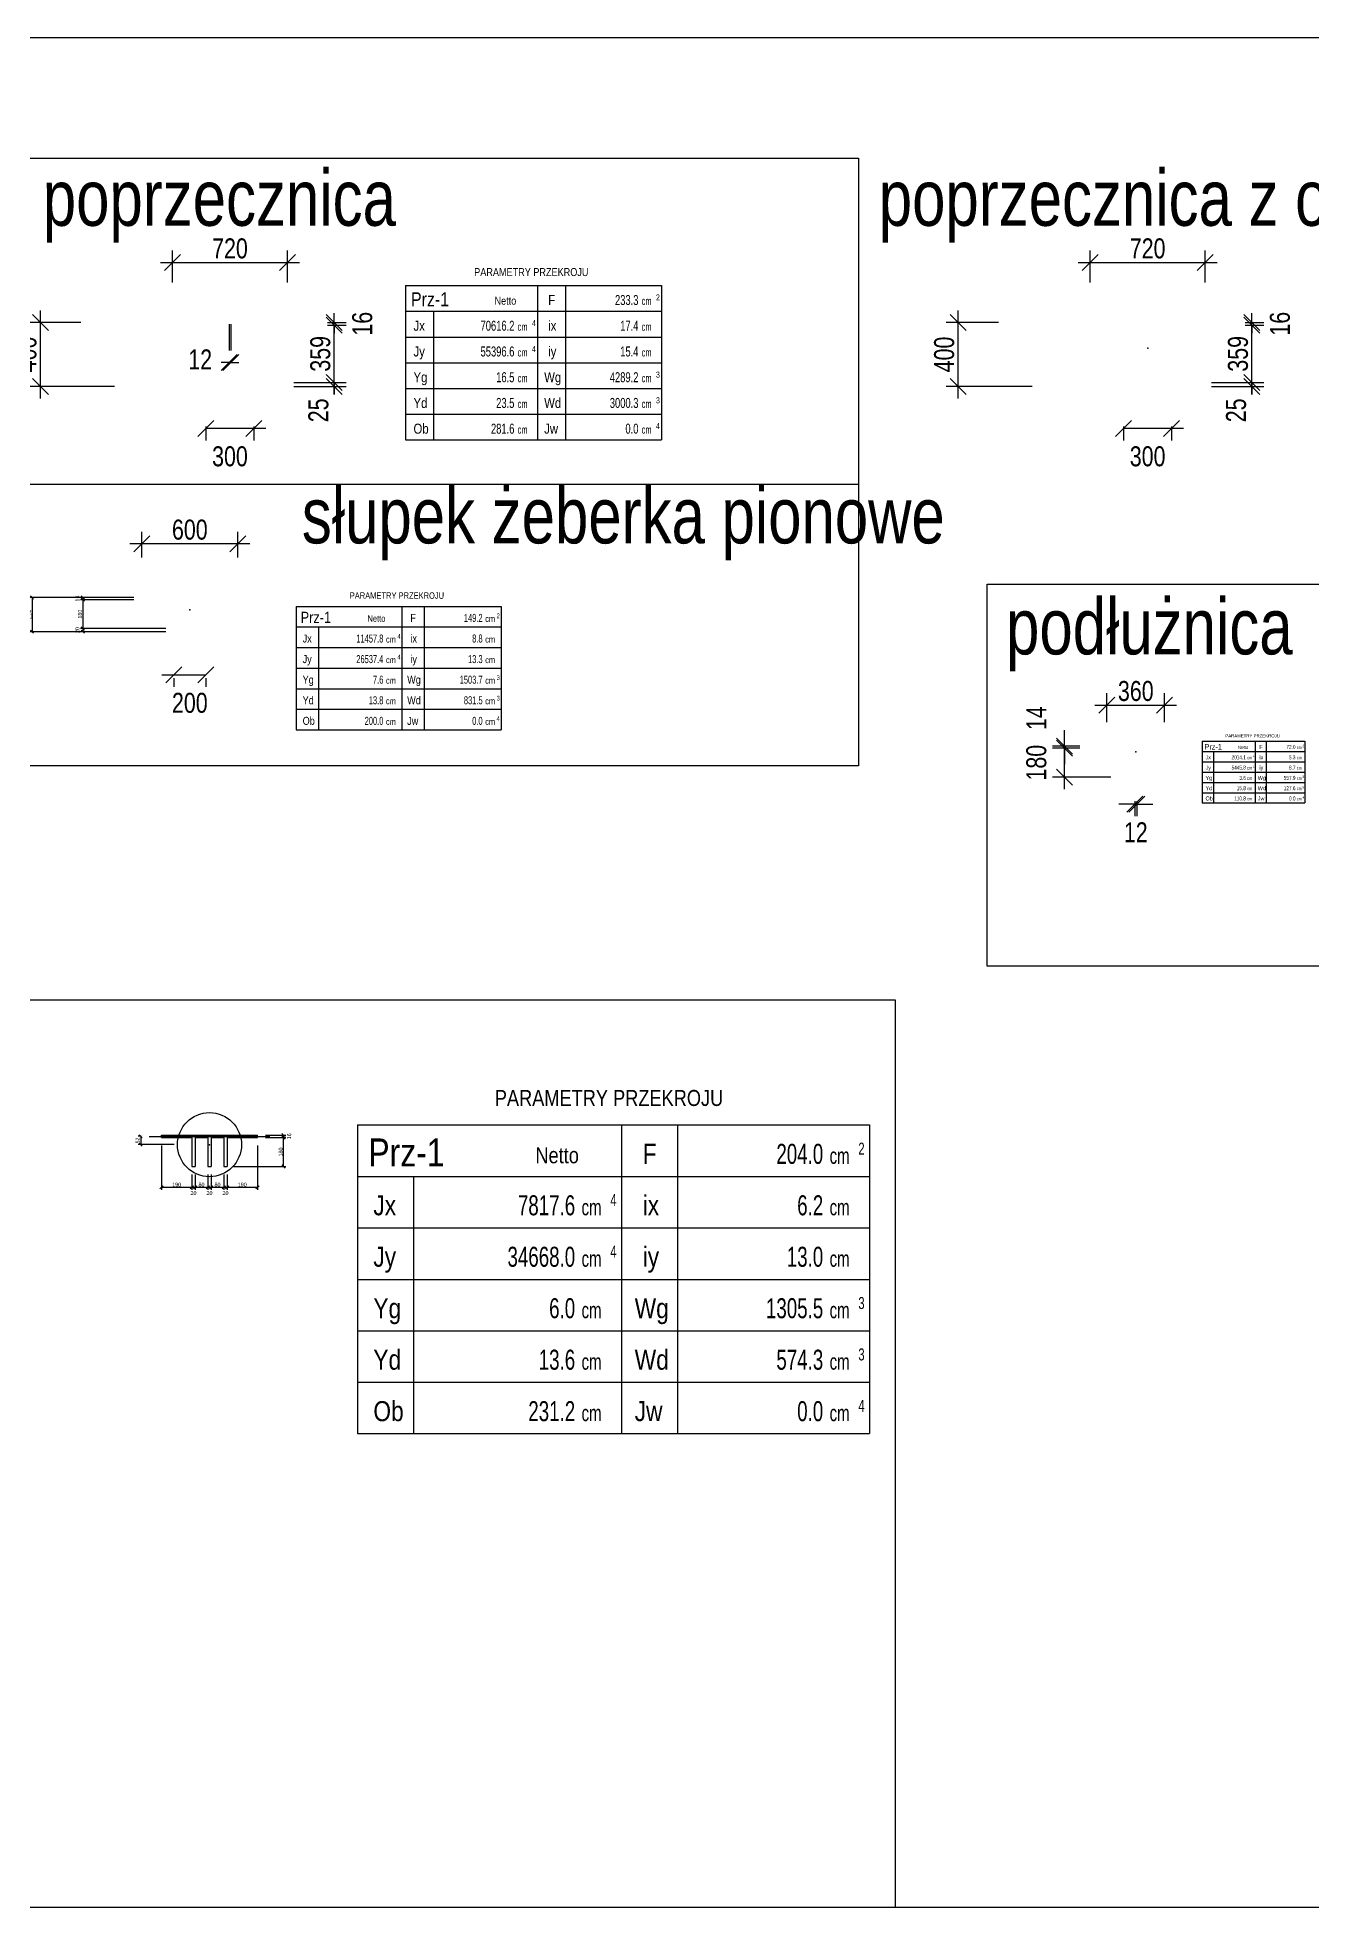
# Model space of a CAD drawing. Header units: millimetres. Extents: x -1069826 to 2704411, y -432732 to 412301.
# Drawn here: x 538345 to 546307, y -45488 to -33805 of the extents above; entities that cross this region are included whole.
import ezdxf
from ezdxf.enums import TextEntityAlignment as Align

# ---------------------------------------------------------------- set-up
doc = ezdxf.new("R2010")
doc.units = ezdxf.units.MM
doc.header["$LTSCALE"] = 1000
doc.header["$MEASUREMENT"] = 0
doc.layers.add('0-T', color=7, linetype='Continuous')
doc.layers.add('WIADUKT', color=7, linetype='Continuous')
doc.styles.add('CDMSTYLE', font='CDMSIMPL', dxfattribs={"width": 0.8, "bigfont": 'CDMBIGPL'})
doc.dimstyles.new('CDMOG-MM-10', dxfattribs={"dimscale": 10, "dimtxt": 2.5, "dimasz": 1, "dimexe": 1.5, "dimexo": 5, "dimgap": 0.5, "dimtad": 1, "dimdec": 0, "dimrnd": 1, "dimzin": 1, "dimdsep": 46, "dimtxsty": 'CDMSTYLE', "dimblk": 'OBLIQUE', "dimblk1": 'OBLIQUE', "dimblk2": 'OBLIQUE', "dimsah": 1, "dimtsz": 1, "dimcen": -2.5, "dimclrd": 9, "dimclre": 9, "dimclrt": 9, "dimadec": 0, "dimazin": 0, "dimtfac": 1, "dimtmove": 2, "dimatfit": 3, "dimldrblk": 'OBLIQUE', "dimfxl": 1, "dimtvp": 1, "dimtolj": 1, "dimtzin": 0, "dimarcsym": 0})
doc.dimstyles.new('CDMOG-MM-50', dxfattribs={"dimscale": 50, "dimtxt": 2.5, "dimasz": 1, "dimexe": 1.5, "dimexo": 5, "dimgap": 0.5, "dimtad": 1, "dimdec": 0, "dimrnd": 1, "dimzin": 1, "dimdsep": 46, "dimtxsty": 'CDMSTYLE', "dimblk1": 'OBLIQUE', "dimblk2": 'OBLIQUE', "dimsah": 1, "dimtsz": 1, "dimcen": -2.5, "dimdle": 1.5, "dimclrd": 9, "dimclre": 9, "dimclrt": 9, "dimadec": 0, "dimazin": 0, "dimtfac": 1, "dimtmove": 2, "dimatfit": 3, "dimldrblk": 'OBLIQUE', "dimfxl": 1, "dimtvp": 1, "dimtolj": 1, "dimtzin": 0, "dimarcsym": 0})
doc.dimstyles.new('CDMST-MM-50', dxfattribs={"dimscale": 50, "dimtxt": 2.5, "dimasz": 2, "dimexe": 1.5, "dimexo": 3, "dimgap": 0.5, "dimtad": 1, "dimdec": 0, "dimrnd": 1, "dimzin": 1, "dimdsep": 46, "dimtxsty": 'CDMSTYLE', "dimblk1": 'OBLIQUE', "dimblk2": 'OBLIQUE', "dimsah": 1, "dimcen": -2.5, "dimdle": 1.5, "dimclrd": 9, "dimclre": 9, "dimclrt": 9, "dimadec": 0, "dimazin": 0, "dimtfac": 1, "dimtmove": 2, "dimatfit": 3, "dimldrblk": 'OBLIQUE', "dimfxl": 1, "dimtvp": 1, "dimtolj": 1, "dimtzin": 0, "dimarcsym": 0})

# ---------------------------------------------------------------- blocks, each defined once
blk = doc.blocks.new('*D84')
at = {"color": 9, "linetype": 'ByBlock', "transparency": 16777216}
for p, q in [((538365, -36061), (538365, -35511)), ((538617, -35586), (538290, -35586)), ((538415, -35636), (538315, -35536)), ((538415, -36036), (538315, -35936)), ((538827, -35986), (538290, -35986))]:
    blk.add_line(p, q, dxfattribs=at)
at = {"layer": 'Defpoints', "color": 0, "linetype": 'ByBlock', "transparency": 16777216}
for p in [(538365, -35586), (538867, -35586), (539077, -35986)]:
    blk.add_point(p, dxfattribs=at)
at = {"color": 9, "linetype": 'ByBlock', "transparency": 16777216, "insert": (538277, -35786), "char_height": 125, "attachment_point": 5, "rotation": 90, "style": 'CDMSTYLE'}
blk.add_mtext('\\A1;400', dxfattribs=at)
blk = doc.blocks.new('_OBLIQUE')
at = {"color": 0, "linetype": 'ByBlock'}
blk.add_line((-0.5, -0.5), (0.5, 0.5), dxfattribs=at)
blk = doc.blocks.new('*D85')
at = {"color": 9, "linetype": 'ByBlock', "transparency": 16777216}
for p, q in [((539138, -35261), (539238, -35161)), ((539188, -35336), (539188, -35136)), ((539858, -35261), (539958, -35161)), ((539908, -35336), (539908, -35136)), ((539113, -35211), (539983, -35211))]:
    blk.add_line(p, q, dxfattribs=at)
at = {"layer": 'Defpoints', "color": 0, "linetype": 'ByBlock', "transparency": 16777216}
for p in [(539908, -35211), (539188, -35586), (539908, -35586)]:
    blk.add_point(p, dxfattribs=at)
at = {"color": 9, "linetype": 'ByBlock', "transparency": 16777216, "insert": (539548, -35124), "char_height": 125, "attachment_point": 5, "style": 'CDMSTYLE'}
blk.add_mtext('\\A1;720', dxfattribs=at)
blk = doc.blocks.new('OBGEO10A')
at = {"color": 2, "linetype": 'Continuous'}
for p, q in [((0, 0), (0, -6.43)), ((0, 0), (33, 0)), ((33, 0), (33, -6.43)), ((0, -6.43), (33, -6.43))]:
    blk.add_line(p, q, dxfattribs=at)
at = {"color": 1, "linetype": 'Continuous'}
for p, q in [((33, 0), (64, 0)), ((40, 0), (40, -38.57)), ((64, 0), (64, -38.57)), ((0, -6.43), (0, -38.57)), ((7, -6.43), (7, -38.57)), ((33, -6.43), (33, -38.57)), ((33, -6.43), (64, -6.43)), ((0, -12.86), (64, -12.86)), ((0, -19.29), (64, -19.29)), ((0, -25.71), (64, -25.71)), ((0, -32.14), (64, -32.14)), ((0, -38.57), (64, -38.57))]:
    blk.add_line(p, q, dxfattribs=at)
at = {"color": 1, "linetype": 'Continuous', "style": 'CDMSTYLE', "width": 0.85}
blk.add_text('PARAMETRY PRZEKROJU', height=2, dxfattribs=at).set_placement((31.45, 2.37), align=Align.CENTER)
at = {"color": 1, "linetype": 'Continuous', "style": 'CDMSTYLE', "width": 0.7}
for s, height, p in [('2', 1.5, (62.61, -3.71)), ('cm', 2, (59.02, -4.86)), ('4', 1.5, (31.61, -10.14)), ('cm', 2, (28.02, -11.29)), ('cm', 2, (59.02, -11.29)), ('cm', 2, (28.02, -17.72)), ('4', 1.5, (31.61, -16.57)), ('cm', 2, (59.02, -17.72)), ('cm', 2, (28.02, -24.15)), ('cm', 2, (59.02, -24.15)), ('3', 1.5, (62.61, -23)), ('3', 1.5, (62.61, -29.42)), ('cm', 2, (28.02, -30.58)), ('cm', 2, (59.02, -30.58)), ('4', 1.5, (62.61, -35.85)), ('cm', 2, (28.02, -37.01)), ('cm', 2, (59.02, -37.01))]:
    blk.add_text(s, height=height, dxfattribs=at).set_placement(p)
at = {"color": 2, "linetype": 'Continuous', "style": 'CDMSTYLE', "width": 0.85}
for s, p in [('F', (35.66, -4.86)), ('Jx', (2, -11.29)), ('ix', (35.66, -11.29)), ('Jy', (2, -17.72)), ('iy', (35.66, -17.72)), ('Yg', (2, -24.15)), ('Wg', (34.66, -24.15)), ('Yd', (2, -30.58)), ('Wd', (34.66, -30.58)), ('Ob', (2, -37.01)), ('Jw', (34.66, -37.01))]:
    blk.add_text(s, height=2.5, dxfattribs=at).set_placement(p)
at = {"color": 3, "linetype": 'Continuous', "style": 'CDMSTYLE', "width": 0.85}
blk.add_attdef('OZN', (1.38, -5.19), '', height=3.5, dxfattribs=at)
at = {"color": 1, "linetype": 'Continuous', "style": 'CDMSTYLE', "width": 0.85}
blk.add_attdef('OPIS', (22.25, -4.79), '', height=2, dxfattribs=at)
at = {"color": 1, "linetype": 'Continuous', "style": 'CDMSTYLE', "width": 0.7}
for tag, p in [('F', (58.22, -4.86)), ('JX', (27.22, -11.29)), ('IX', (58.22, -11.29)), ('JY', (27.22, -17.72)), ('IY', (58.22, -17.72)), ('YG', (27.22, -24.15)), ('WG', (58.22, -24.15)), ('YD', (27.22, -30.58)), ('WD', (58.22, -30.58)), ('OB', (27.22, -37.01)), ('JW', (58.22, -37.01))]:
    blk.add_attdef(tag, text='', height=2.5, dxfattribs=at).set_placement(p, align=Align.RIGHT)
blk = doc.blocks.new('*D86')
at = {"color": 9, "linetype": 'ByBlock', "transparency": 16777216}
for p, q in [((538997, -37054), (538997, -36893)), ((539597, -37054), (539597, -36893)), ((539672, -36968), (538922, -36968)), ((538947, -37018), (539047, -36918)), ((539547, -37018), (539647, -36918))]:
    blk.add_line(p, q, dxfattribs=at)
at = {"layer": 'Defpoints', "color": 0, "linetype": 'ByBlock', "transparency": 16777216}
for p in [(538997, -36968), (538997, -37304), (539597, -37304)]:
    blk.add_point(p, dxfattribs=at)
at = {"color": 9, "linetype": 'ByBlock', "transparency": 16777216, "insert": (539297, -36881), "char_height": 125, "attachment_point": 5, "style": 'CDMSTYLE'}
blk.add_mtext('\\A1;600', dxfattribs=at)
blk = doc.blocks.new('*D87')
at = {"color": 9, "linetype": 'ByBlock', "transparency": 16777216}
for p, q in [((539348, -36298), (539448, -36198)), ((539648, -36298), (539748, -36198)), ((539398, -36236), (539398, -36323)), ((539773, -36248), (539398, -36248)), ((539698, -36236), (539698, -36323))]:
    blk.add_line(p, q, dxfattribs=at)
at = {"layer": 'Defpoints', "color": 0, "linetype": 'ByBlock', "transparency": 16777216}
for p in [(539398, -35986), (539698, -35986), (539398, -36248)]:
    blk.add_point(p, dxfattribs=at)
at = {"color": 9, "linetype": 'ByBlock', "transparency": 16777216, "insert": (539548, -36423), "char_height": 125, "attachment_point": 5, "style": 'CDMSTYLE'}
blk.add_mtext('\\A1;300', dxfattribs=at)
blk = doc.blocks.new('*D88')
at = {"color": 9, "linetype": 'ByBlock', "transparency": 16777216}
for p, q in [((539948, -35961), (540275, -35961)), ((540250, -36011), (540150, -35911)), ((540250, -36036), (540150, -35936)), ((540200, -35961), (540200, -35911)), ((540200, -35961), (540200, -35986)), ((540200, -35961), (540200, -35986)), ((539948, -35986), (540275, -35986)), ((540200, -35986), (540200, -36036))]:
    blk.add_line(p, q, dxfattribs=at)
at = {"layer": 'Defpoints', "color": 0, "linetype": 'ByBlock', "transparency": 16777216}
for p in [(539698, -35961), (539698, -35986), (540200, -35986)]:
    blk.add_point(p, dxfattribs=at)
at = {"color": 9, "linetype": 'ByBlock', "transparency": 16777216, "insert": (540101, -36135), "char_height": 125, "attachment_point": 5, "rotation": 90, "style": 'CDMSTYLE'}
blk.add_mtext('\\A1;25', dxfattribs=at)
blk = doc.blocks.new('*D89')
at = {"color": 9, "linetype": 'ByBlock', "transparency": 16777216}
for p, q in [((539122, -37788), (539397, -37788)), ((539147, -37838), (539247, -37738)), ((539197, -37808), (539197, -37863)), ((539347, -37838), (539447, -37738)), ((539397, -37808), (539397, -37863))]:
    blk.add_line(p, q, dxfattribs=at)
at = {"layer": 'Defpoints', "color": 0, "linetype": 'ByBlock', "transparency": 16777216}
for p in [(539197, -37558), (539397, -37558), (539397, -37788)]:
    blk.add_point(p, dxfattribs=at)
at = {"color": 9, "linetype": 'ByBlock', "transparency": 16777216, "insert": (539297, -37963), "char_height": 125, "attachment_point": 5, "style": 'CDMSTYLE'}
blk.add_mtext('\\A1;200', dxfattribs=at)
blk = doc.blocks.new('*D90')
at = {"color": 9, "linetype": 'ByBlock', "transparency": 16777216}
for p, q in [((540250, -35652), (540150, -35552)), ((540158, -35602), (540275, -35602)), ((540200, -36036), (540200, -35527)), ((539948, -35961), (540275, -35961)), ((540250, -36011), (540150, -35911))]:
    blk.add_line(p, q, dxfattribs=at)
at = {"layer": 'Defpoints', "color": 0, "linetype": 'ByBlock', "transparency": 16777216}
for p in [(539908, -35602), (540200, -35602), (539698, -35961)]:
    blk.add_point(p, dxfattribs=at)
at = {"color": 9, "linetype": 'ByBlock', "transparency": 16777216, "insert": (540113, -35782), "char_height": 125, "attachment_point": 5, "rotation": 90, "style": 'CDMSTYLE'}
blk.add_mtext('\\A1;359', dxfattribs=at)
blk = doc.blocks.new('*D91')
at = {"color": 9, "linetype": 'ByBlock', "transparency": 16777216}
for p, q in [((540250, -35636), (540150, -35536)), ((540250, -35652), (540150, -35552)), ((540158, -35586), (540275, -35586)), ((540200, -35586), (540200, -35536)), ((540200, -35602), (540200, -35586)), ((540200, -35602), (540200, -35586)), ((540200, -35602), (540200, -35652))]:
    blk.add_line(p, q, dxfattribs=at)
at = {"layer": 'Defpoints', "color": 0, "linetype": 'ByBlock', "transparency": 16777216}
for p in [(539908, -35586), (539908, -35602), (540200, -35586)]:
    blk.add_point(p, dxfattribs=at)
at = {"color": 9, "linetype": 'ByBlock', "transparency": 16777216, "insert": (540375, -35594), "char_height": 125, "attachment_point": 5, "rotation": 90, "style": 'CDMSTYLE'}
blk.add_mtext('\\A1;16', dxfattribs=at)
blk = doc.blocks.new('*D92')
at = {"color": 9, "linetype": 'ByBlock', "transparency": 16777216}
for p, q in [((539542, -35597), (539542, -35762)), ((539554, -35597), (539554, -35762)), ((539492, -35887), (539592, -35787)), ((539542, -35837), (539492, -35837)), ((539504, -35887), (539604, -35787)), ((539554, -35837), (539542, -35837)), ((539554, -35837), (539542, -35837)), ((539554, -35837), (539604, -35837))]:
    blk.add_line(p, q, dxfattribs=at)
at = {"layer": 'Defpoints', "color": 0, "linetype": 'ByBlock', "transparency": 16777216}
for p in [(539542, -35837), (539542, -35847), (539554, -35847)]:
    blk.add_point(p, dxfattribs=at)
at = {"color": 9, "linetype": 'ByBlock', "transparency": 16777216, "insert": (539362, -35817), "char_height": 125, "attachment_point": 5, "style": 'CDMSTYLE'}
blk.add_mtext('\\A1;12', dxfattribs=at)
blk = doc.blocks.new('*D199')
at = {"color": 9, "linetype": 'ByBlock', "transparency": 16777216}
for p, q in [((545028, -38082), (545028, -37901)), ((545388, -38082), (545388, -37901)), ((544953, -37976), (545463, -37976))]:
    blk.add_line(p, q, dxfattribs=at)
at = {"layer": 'Defpoints', "color": 0, "linetype": 'ByBlock', "transparency": 16777216}
for p in [(545388, -37976), (545028, -38232), (545388, -38232)]:
    blk.add_point(p, dxfattribs=at)
at = {"color": 9, "linetype": 'ByBlock', "transparency": 16777216, "xscale": 100, "yscale": 100, "zscale": 100, "rotation": 180}
blk.add_blockref('_OBLIQUE', (545028, -37976), dxfattribs=at)
at = {"color": 9, "linetype": 'ByBlock', "transparency": 16777216, "xscale": 100, "yscale": 100, "zscale": 100}
blk.add_blockref('_OBLIQUE', (545388, -37976), dxfattribs=at)
at = {"color": 9, "linetype": 'ByBlock', "transparency": 16777216, "insert": (545208, -37889), "char_height": 125, "attachment_point": 5, "style": 'CDMSTYLE'}
blk.add_mtext('\\A1;360', dxfattribs=at)
blk = doc.blocks.new('*D200')
at = {"color": 9, "linetype": 'ByBlock', "transparency": 16777216}
for p, q in [((544858, -38246), (544687, -38246)), ((544762, -38501), (544762, -38246)), ((545052, -38426), (544687, -38426))]:
    blk.add_line(p, q, dxfattribs=at)
at = {"layer": 'Defpoints', "color": 0, "linetype": 'ByBlock', "transparency": 16777216}
for p in [(544762, -38246), (545008, -38246), (545202, -38426)]:
    blk.add_point(p, dxfattribs=at)
at = {"color": 9, "linetype": 'ByBlock', "transparency": 16777216, "xscale": 100, "yscale": 100, "zscale": 100}
for p, rotation in [((544762, -38246), 90), ((544762, -38426), 270)]:
    blk.add_blockref('_OBLIQUE', p, dxfattribs=dict(at, rotation=rotation))
at = {"color": 9, "linetype": 'ByBlock', "transparency": 16777216, "insert": (544587, -38336), "char_height": 125, "attachment_point": 5, "rotation": 90, "style": 'CDMSTYLE'}
blk.add_mtext('\\A1;180', dxfattribs=at)
blk = doc.blocks.new('*D201')
at = {"color": 9, "linetype": 'ByBlock', "transparency": 16777216}
for p, q in [((544762, -38232), (544762, -38132)), ((544858, -38232), (544687, -38232)), ((544762, -38246), (544762, -38232)), ((544762, -38246), (544762, -38232)), ((544762, -38246), (544762, -38346))]:
    blk.add_line(p, q, dxfattribs=at)
at = {"layer": 'Defpoints', "color": 0, "linetype": 'ByBlock', "transparency": 16777216}
for p in [(544762, -38232), (545008, -38232), (545008, -38246)]:
    blk.add_point(p, dxfattribs=at)
at = {"color": 9, "linetype": 'ByBlock', "transparency": 16777216, "xscale": 100, "yscale": 100, "zscale": 100}
for p, rotation in [((544762, -38232), 270), ((544762, -38246), 90)]:
    blk.add_blockref('_OBLIQUE', p, dxfattribs=dict(at, rotation=rotation))
at = {"color": 9, "linetype": 'ByBlock', "transparency": 16777216, "insert": (544587, -38058), "char_height": 125, "attachment_point": 5, "rotation": 90, "style": 'CDMSTYLE'}
blk.add_mtext('\\A1;14', dxfattribs=at)
blk = doc.blocks.new('*D202')
at = {"color": 9, "linetype": 'ByBlock', "transparency": 16777216}
for p, q in [((545202, -38596), (545102, -38596)), ((545202, -38576), (545202, -38671)), ((545202, -38596), (545214, -38596)), ((545202, -38596), (545214, -38596)), ((545214, -38576), (545214, -38671)), ((545214, -38596), (545314, -38596))]:
    blk.add_line(p, q, dxfattribs=at)
at = {"layer": 'Defpoints', "color": 0, "linetype": 'ByBlock', "transparency": 16777216}
for p in [(545202, -38426), (545214, -38426), (545214, -38596)]:
    blk.add_point(p, dxfattribs=at)
at = {"color": 9, "linetype": 'ByBlock', "transparency": 16777216, "xscale": 100, "yscale": 100, "zscale": 100}
blk.add_blockref('_OBLIQUE', (545202, -38596), dxfattribs=at)
at = {"color": 9, "linetype": 'ByBlock', "transparency": 16777216, "xscale": 100, "yscale": 100, "zscale": 100, "rotation": 180}
blk.add_blockref('_OBLIQUE', (545214, -38596), dxfattribs=at)
at = {"color": 9, "linetype": 'ByBlock', "transparency": 16777216, "insert": (545208, -38771), "char_height": 125, "attachment_point": 5, "style": 'CDMSTYLE'}
blk.add_mtext('\\A1;12', dxfattribs=at)
blk = doc.blocks.new('*D325')
at = {"color": 9, "linetype": 'ByBlock', "transparency": 16777216}
for p, q in [((539720, -40728), (539720, -41004)), ((539520, -40999), (539540, -40979)), ((539530, -40908), (539530, -41004)), ((539720, -40989), (539530, -40989)), ((539710, -40999), (539730, -40979))]:
    blk.add_line(p, q, dxfattribs=at)
at = {"layer": 'Defpoints', "color": 0, "linetype": 'ByBlock', "transparency": 16777216}
for p in [(539720, -40678), (539530, -40858), (539530, -40989)]:
    blk.add_point(p, dxfattribs=at)
at = {"color": 9, "linetype": 'ByBlock', "transparency": 16777216, "insert": (539625, -40972), "char_height": 25, "attachment_point": 5, "style": 'CDMSTYLE'}
blk.add_mtext('\\A1;190', dxfattribs=at)
blk = doc.blocks.new('*D326')
at = {"color": 9, "linetype": 'ByBlock', "transparency": 16777216}
for p, q in [((539500, -40999), (539520, -40979)), ((539510, -40908), (539510, -41004)), ((539530, -40989), (539510, -40989)), ((539520, -40999), (539540, -40979))]:
    blk.add_line(p, q, dxfattribs=at)
at = {"layer": 'Defpoints', "color": 0, "linetype": 'ByBlock', "transparency": 16777216}
for p in [(539510, -40858), (539530, -40858), (539510, -40989)]:
    blk.add_point(p, dxfattribs=at)
at = {"color": 9, "linetype": 'ByBlock', "transparency": 16777216, "insert": (539520, -41024), "char_height": 25, "attachment_point": 5, "style": 'CDMSTYLE'}
blk.add_mtext('\\A1;20', dxfattribs=at)
blk = doc.blocks.new('*D327')
at = {"color": 9, "linetype": 'ByBlock', "transparency": 16777216}
for p, q in [((539420, -40999), (539440, -40979)), ((539430, -40908), (539430, -41004)), ((539510, -40989), (539430, -40989)), ((539500, -40999), (539520, -40979))]:
    blk.add_line(p, q, dxfattribs=at)
at = {"layer": 'Defpoints', "color": 0, "linetype": 'ByBlock', "transparency": 16777216}
for p in [(539430, -40858), (539510, -40858), (539430, -40989)]:
    blk.add_point(p, dxfattribs=at)
at = {"color": 9, "linetype": 'ByBlock', "transparency": 16777216, "insert": (539470, -40972), "char_height": 25, "attachment_point": 5, "style": 'CDMSTYLE'}
blk.add_mtext('\\A1;80', dxfattribs=at)
blk = doc.blocks.new('*D328')
at = {"color": 9, "linetype": 'ByBlock', "transparency": 16777216}
for p, q in [((539400, -40999), (539420, -40979)), ((539410, -40908), (539410, -41004)), ((539430, -40989), (539410, -40989)), ((539420, -40999), (539440, -40979))]:
    blk.add_line(p, q, dxfattribs=at)
at = {"layer": 'Defpoints', "color": 0, "linetype": 'ByBlock', "transparency": 16777216}
for p in [(539410, -40858), (539430, -40858), (539410, -40989)]:
    blk.add_point(p, dxfattribs=at)
at = {"color": 9, "linetype": 'ByBlock', "transparency": 16777216, "insert": (539420, -41024), "char_height": 25, "attachment_point": 5, "style": 'CDMSTYLE'}
blk.add_mtext('\\A1;20', dxfattribs=at)
blk = doc.blocks.new('*D329')
at = {"color": 9, "linetype": 'ByBlock', "transparency": 16777216}
for p, q in [((539320, -40999), (539340, -40979)), ((539330, -40908), (539330, -41004)), ((539410, -40989), (539330, -40989)), ((539400, -40999), (539420, -40979))]:
    blk.add_line(p, q, dxfattribs=at)
at = {"layer": 'Defpoints', "color": 0, "linetype": 'ByBlock', "transparency": 16777216}
for p in [(539330, -40858), (539410, -40858), (539330, -40989)]:
    blk.add_point(p, dxfattribs=at)
at = {"color": 9, "linetype": 'ByBlock', "transparency": 16777216, "insert": (539370, -40972), "char_height": 25, "attachment_point": 5, "style": 'CDMSTYLE'}
blk.add_mtext('\\A1;80', dxfattribs=at)
blk = doc.blocks.new('*D330')
at = {"color": 9, "linetype": 'ByBlock', "transparency": 16777216}
for p, q in [((539300, -40999), (539320, -40979)), ((539310, -40908), (539310, -41004)), ((539330, -40989), (539310, -40989)), ((539320, -40999), (539340, -40979))]:
    blk.add_line(p, q, dxfattribs=at)
at = {"layer": 'Defpoints', "color": 0, "linetype": 'ByBlock', "transparency": 16777216}
for p in [(539310, -40858), (539330, -40858), (539310, -40989)]:
    blk.add_point(p, dxfattribs=at)
at = {"color": 9, "linetype": 'ByBlock', "transparency": 16777216, "insert": (539320, -41024), "char_height": 25, "attachment_point": 5, "style": 'CDMSTYLE'}
blk.add_mtext('\\A1;20', dxfattribs=at)
blk = doc.blocks.new('*D331')
at = {"color": 9, "linetype": 'ByBlock', "transparency": 16777216}
for p, q in [((539120, -40728), (539120, -41004)), ((539110, -40999), (539130, -40979)), ((539310, -40989), (539120, -40989)), ((539300, -40999), (539320, -40979))]:
    blk.add_line(p, q, dxfattribs=at)
at = {"layer": 'Defpoints', "color": 0, "linetype": 'ByBlock', "transparency": 16777216}
for p in [(539120, -40678), (539310, -40858), (539120, -40989)]:
    blk.add_point(p, dxfattribs=at)
at = {"color": 9, "linetype": 'ByBlock', "transparency": 16777216, "insert": (539215, -40972), "char_height": 25, "attachment_point": 5, "style": 'CDMSTYLE'}
blk.add_mtext('\\A1;190', dxfattribs=at)
blk = doc.blocks.new('*D332')
at = {"color": 9, "linetype": 'ByBlock', "transparency": 16777216}
for p, q in [((539770, -47118), (539898, -47118)), ((539893, -47128), (539873, -47108)), ((539883, -47298), (539883, -47118)), ((539570, -47298), (539898, -47298)), ((539893, -47308), (539873, -47288))]:
    blk.add_line(p, q, dxfattribs=at)
at = {"layer": 'Defpoints', "color": 0, "linetype": 'ByBlock', "transparency": 16777216}
for p in [(539720, -47118), (539883, -47118), (539520, -47298)]:
    blk.add_point(p, dxfattribs=at)
at = {"color": 9, "linetype": 'ByBlock', "transparency": 16777216, "insert": (539865, -47208), "char_height": 25, "attachment_point": 5, "rotation": 90, "style": 'CDMSTYLE'}
blk.add_mtext('\\A1;180', dxfattribs=at)
blk = doc.blocks.new('*D333')
at = {"color": 9, "linetype": 'ByBlock', "transparency": 16777216}
for p, q in [((539893, -40672), (539873, -40652)), ((539770, -40662), (539898, -40662)), ((539893, -40688), (539873, -40668)), ((539883, -40678), (539883, -40662))]:
    blk.add_line(p, q, dxfattribs=at)
at = {"layer": 'Defpoints', "color": 0, "linetype": 'ByBlock', "transparency": 16777216}
for p in [(539720, -40662), (539720, -40678), (539883, -40662)]:
    blk.add_point(p, dxfattribs=at)
at = {"color": 9, "linetype": 'ByBlock', "transparency": 16777216, "insert": (539918, -40670), "char_height": 25, "attachment_point": 5, "rotation": 90, "style": 'CDMSTYLE'}
blk.add_mtext('\\A1;16', dxfattribs=at)
blk = doc.blocks.new('*D334')
at = {"color": 9, "linetype": 'ByBlock', "transparency": 16777216}
for p, q in [((538994, -47110), (538975, -47110)), ((539200, -47162), (538975, -47162)), ((539000, -47120), (538980, -47100)), ((539000, -47172), (538980, -47152)), ((538990, -47110), (538990, -47162))]:
    blk.add_line(p, q, dxfattribs=at)
at = {"layer": 'Defpoints', "color": 0, "linetype": 'ByBlock', "transparency": 16777216}
for p in [(538990, -47162), (539044, -47110), (539250, -47162)]:
    blk.add_point(p, dxfattribs=at)
at = {"color": 9, "linetype": 'ByBlock', "transparency": 16777216, "insert": (538972, -47136), "char_height": 25, "attachment_point": 5, "rotation": 90, "style": 'CDMSTYLE'}
blk.add_mtext('\\A1;52', dxfattribs=at)
blk = doc.blocks.new('*D335')
at = {"color": 9, "linetype": 'ByBlock', "transparency": 16777216}
for p, q in [((538947, -37304), (538296, -37304)), ((538321, -37314), (538301, -37294)), ((538311, -37304), (538311, -37518)), ((539147, -37518), (538296, -37518)), ((538321, -37528), (538301, -37508))]:
    blk.add_line(p, q, dxfattribs=at)
at = {"layer": 'Defpoints', "color": 0, "linetype": 'ByBlock', "transparency": 16777216}
for p in [(538997, -37304), (538311, -37518), (539197, -37518)]:
    blk.add_point(p, dxfattribs=at)
at = {"color": 9, "linetype": 'ByBlock', "transparency": 16777216, "insert": (538294, -37411), "char_height": 25, "attachment_point": 5, "rotation": 90, "style": 'CDMSTYLE'}
blk.add_mtext('\\A1;214', dxfattribs=at)
blk = doc.blocks.new('*D336')
at = {"color": 9, "linetype": 'ByBlock', "transparency": 16777216}
for p, q in [((538947, -37304), (538614, -37304)), ((538947, -37318), (538614, -37318)), ((538639, -37314), (538619, -37294)), ((538639, -37328), (538619, -37308)), ((538629, -37304), (538629, -37318))]:
    blk.add_line(p, q, dxfattribs=at)
at = {"layer": 'Defpoints', "color": 0, "linetype": 'ByBlock', "transparency": 16777216}
for p in [(538629, -37318), (538997, -37304), (538997, -37318)]:
    blk.add_point(p, dxfattribs=at)
at = {"color": 9, "linetype": 'ByBlock', "transparency": 16777216, "insert": (538594, -37311), "char_height": 25, "attachment_point": 5, "rotation": 90, "style": 'CDMSTYLE'}
blk.add_mtext('\\A1;14', dxfattribs=at)
blk = doc.blocks.new('*D337')
at = {"color": 9, "linetype": 'ByBlock', "transparency": 16777216}
for p, q in [((538639, -37328), (538619, -37308)), ((538629, -37318), (538629, -37498)), ((539147, -37498), (538614, -37498)), ((538639, -37508), (538619, -37488))]:
    blk.add_line(p, q, dxfattribs=at)
at = {"layer": 'Defpoints', "color": 0, "linetype": 'ByBlock', "transparency": 16777216}
for p in [(538997, -37318), (538629, -37498), (539197, -37498)]:
    blk.add_point(p, dxfattribs=at)
at = {"color": 9, "linetype": 'ByBlock', "transparency": 16777216, "insert": (538611, -37408), "char_height": 25, "attachment_point": 5, "rotation": 90, "style": 'CDMSTYLE'}
blk.add_mtext('\\A1;180', dxfattribs=at)
blk = doc.blocks.new('*D338')
at = {"color": 9, "linetype": 'ByBlock', "transparency": 16777216}
for p, q in [((538639, -37508), (538619, -37488)), ((538629, -37498), (538629, -37518)), ((539147, -37518), (538614, -37518)), ((538639, -37528), (538619, -37508))]:
    blk.add_line(p, q, dxfattribs=at)
at = {"layer": 'Defpoints', "color": 0, "linetype": 'ByBlock', "transparency": 16777216}
for p in [(539197, -37498), (538629, -37518), (539197, -37518)]:
    blk.add_point(p, dxfattribs=at)
at = {"color": 9, "linetype": 'ByBlock', "transparency": 16777216, "insert": (538594, -37508), "char_height": 25, "attachment_point": 5, "rotation": 90, "style": 'CDMSTYLE'}
blk.add_mtext('\\A1;20', dxfattribs=at)
blk = doc.blocks.new('*D349')
at = {"color": 9, "linetype": 'ByBlock', "transparency": 16777216}
for p, q in [((545984, -35636), (545884, -35536)), ((545984, -35652), (545884, -35552)), ((545892, -35586), (546009, -35586)), ((545934, -35586), (545934, -35536)), ((545934, -35602), (545934, -35586)), ((545934, -35602), (545934, -35586)), ((545934, -35602), (545934, -35652))]:
    blk.add_line(p, q, dxfattribs=at)
at = {"layer": 'Defpoints', "color": 0, "linetype": 'ByBlock', "transparency": 16777216}
for p in [(545642, -35586), (545642, -35602), (545934, -35586)]:
    blk.add_point(p, dxfattribs=at)
at = {"color": 9, "linetype": 'ByBlock', "transparency": 16777216, "insert": (546109, -35594), "char_height": 125, "attachment_point": 5, "rotation": 90, "style": 'CDMSTYLE'}
blk.add_mtext('\\A1;16', dxfattribs=at)
blk = doc.blocks.new('*D348')
at = {"color": 9, "linetype": 'ByBlock', "transparency": 16777216}
for p, q in [((545984, -35652), (545884, -35552)), ((545892, -35602), (546009, -35602)), ((545934, -36036), (545934, -35527)), ((545682, -35961), (546009, -35961)), ((545984, -36011), (545884, -35911))]:
    blk.add_line(p, q, dxfattribs=at)
at = {"layer": 'Defpoints', "color": 0, "linetype": 'ByBlock', "transparency": 16777216}
for p in [(545642, -35602), (545934, -35602), (545432, -35961)]:
    blk.add_point(p, dxfattribs=at)
at = {"color": 9, "linetype": 'ByBlock', "transparency": 16777216, "insert": (545847, -35782), "char_height": 125, "attachment_point": 5, "rotation": 90, "style": 'CDMSTYLE'}
blk.add_mtext('\\A1;359', dxfattribs=at)
blk = doc.blocks.new('*D347')
at = {"color": 9, "linetype": 'ByBlock', "transparency": 16777216}
for p, q in [((545682, -35961), (546009, -35961)), ((545984, -36011), (545884, -35911)), ((545984, -36036), (545884, -35936)), ((545934, -35961), (545934, -35911)), ((545934, -35961), (545934, -35986)), ((545934, -35961), (545934, -35986)), ((545682, -35986), (546009, -35986)), ((545934, -35986), (545934, -36036))]:
    blk.add_line(p, q, dxfattribs=at)
at = {"layer": 'Defpoints', "color": 0, "linetype": 'ByBlock', "transparency": 16777216}
for p in [(545432, -35961), (545432, -35986), (545934, -35986)]:
    blk.add_point(p, dxfattribs=at)
at = {"color": 9, "linetype": 'ByBlock', "transparency": 16777216, "insert": (545835, -36135), "char_height": 125, "attachment_point": 5, "rotation": 90, "style": 'CDMSTYLE'}
blk.add_mtext('\\A1;25', dxfattribs=at)
blk = doc.blocks.new('*D346')
at = {"color": 9, "linetype": 'ByBlock', "transparency": 16777216}
for p, q in [((545082, -36298), (545182, -36198)), ((545382, -36298), (545482, -36198)), ((545132, -36236), (545132, -36323)), ((545507, -36248), (545132, -36248)), ((545432, -36236), (545432, -36323))]:
    blk.add_line(p, q, dxfattribs=at)
at = {"layer": 'Defpoints', "color": 0, "linetype": 'ByBlock', "transparency": 16777216}
for p in [(545132, -35986), (545432, -35986), (545132, -36248)]:
    blk.add_point(p, dxfattribs=at)
at = {"color": 9, "linetype": 'ByBlock', "transparency": 16777216, "insert": (545282, -36423), "char_height": 125, "attachment_point": 5, "style": 'CDMSTYLE'}
blk.add_mtext('\\A1;300', dxfattribs=at)
blk = doc.blocks.new('*D345')
at = {"color": 9, "linetype": 'ByBlock', "transparency": 16777216}
for p, q in [((544872, -35261), (544972, -35161)), ((544922, -35336), (544922, -35136)), ((545592, -35261), (545692, -35161)), ((545642, -35336), (545642, -35136)), ((544847, -35211), (545717, -35211))]:
    blk.add_line(p, q, dxfattribs=at)
at = {"layer": 'Defpoints', "color": 0, "linetype": 'ByBlock', "transparency": 16777216}
for p in [(545642, -35211), (544922, -35586), (545642, -35586)]:
    blk.add_point(p, dxfattribs=at)
at = {"color": 9, "linetype": 'ByBlock', "transparency": 16777216, "insert": (545282, -35124), "char_height": 125, "attachment_point": 5, "style": 'CDMSTYLE'}
blk.add_mtext('\\A1;720', dxfattribs=at)
blk = doc.blocks.new('*D344')
at = {"color": 9, "linetype": 'ByBlock', "transparency": 16777216}
for p, q in [((544099, -36061), (544099, -35511)), ((544351, -35586), (544024, -35586)), ((544149, -35636), (544049, -35536)), ((544149, -36036), (544049, -35936)), ((544561, -35986), (544024, -35986))]:
    blk.add_line(p, q, dxfattribs=at)
at = {"layer": 'Defpoints', "color": 0, "linetype": 'ByBlock', "transparency": 16777216}
for p in [(544099, -35586), (544601, -35586), (544811, -35986)]:
    blk.add_point(p, dxfattribs=at)
at = {"color": 9, "linetype": 'ByBlock', "transparency": 16777216, "insert": (544011, -35786), "char_height": 125, "attachment_point": 5, "rotation": 90, "style": 'CDMSTYLE'}
blk.add_mtext('\\A1;400', dxfattribs=at)

msp = doc.modelspace()

# ---------------------------------------------------------------- linework, layer by layer
at = {"color": 9, "linetype": 'ByBlock'}
msp.add_line((538947.0819, -37518.1212), (538611.2278, -37518.1212), dxfattribs=at)
at = {"layer": '0-T', "color": 4, "linetype": 'Continuous'}
msp.add_line((537938.3387, -36595.5166), (543475.8546, -36595.5166), dxfattribs=at)
at = {"layer": '0-T', "color": 40, "linetype": 'Continuous'}
msp.add_lwpolyline([(535178.6541, -45488.3182), (535178.6541, -33805.2779), (552211.4484, -33805.2779), (552211.4484, -45488.3182), (535178.6541, -45488.3182)], close=True, dxfattribs=at)
at = {"layer": '0-T', "color": 4, "linetype": 'Continuous'}
msp.add_lwpolyline([(537938.3387, -38356.6211), (537938.3387, -34560.1152), (543475.8546, -34560.1152), (543475.8546, -38356.6211), (537938.3387, -38356.6211)], close=True, dxfattribs=at)
at = {"layer": 'Defpoints', "color": 0, "linetype": 'ByBlock'}
for p in [(538997.0819, -37304.1212), (539197.0819, -37498.1212), (538686.2278, -37518.1212), (539197.0819, -37518.1212), (539197.0819, -37518.1212)]:
    msp.add_point(p, dxfattribs=at)
at = {"layer": 'WIADUKT', "color": 40, "linetype": 'Continuous'}
for p, q in [((539043.641, -40670.4824), (539796.5237, -40670.4824)), ((539340.0823, -40678.4824), (539410.0823, -40678.4824)), ((539430.0823, -40678.4824), (539500.0823, -40678.4824))]:
    msp.add_line(p, q, dxfattribs=at)
at = {"layer": 'WIADUKT', "color": 6, "linetype": 'Continuous'}
for p, q in [((539120.0823, -40678.4824), (539120.0823, -40662.4824)), ((539120.0823, -40662.4824), (539720.0823, -40662.4824)), ((539120.0823, -40678.4824), (539310.0823, -40678.4824)), ((539310.0823, -40678.4824), (539310.0823, -40858.4824)), ((539330.0823, -40678.4824), (539330.0823, -40858.4824)), ((539330.0823, -40678.4824), (539410.0823, -40678.4824)), ((539410.0823, -40678.4824), (539410.0823, -40858.4824)), ((539430.0823, -40678.4824), (539430.0823, -40858.4824)), ((539430.0823, -40678.4824), (539510.0823, -40678.4824)), ((539510.0823, -40678.4824), (539510.0823, -40858.4824)), ((539530.0823, -40678.4824), (539720.0823, -40678.4824)), ((539530.0823, -40678.4824), (539530.0823, -40858.4824)), ((539720.0823, -40678.4824), (539720.0823, -40662.4824)), ((539310.0823, -40858.4824), (539330.0823, -40858.4824)), ((539410.0823, -40858.4824), (539430.0823, -40858.4824)), ((539510.0823, -40858.4824), (539530.0823, -40858.4824))]:
    msp.add_line(p, q, dxfattribs=at)
at = {"layer": 'WIADUKT', "color": 40, "linetype": 'Continuous'}
msp.add_lwpolyline([(544279.5319, -39606.6001), (544279.5319, -37221.6223), (547796.311, -37221.6223), (547796.311, -39606.6001), (544279.5319, -39606.6001)], close=True, dxfattribs=at)
at = {"layer": 'WIADUKT', "color": 4, "linetype": 'Continuous'}
msp.add_lwpolyline([(538134.9089, -45488.3182), (538134.9089, -39816.6962), (543704.5039, -39816.6962), (543704.5039, -45488.3182), (538134.9089, -45488.3182)], close=True, dxfattribs=at)
at = {"layer": 'WIADUKT', "color": 40, "linetype": 'Continuous'}
msp.add_circle((539420.0823, -40722.3647), 200, dxfattribs=at)
for p in [(545282.2915, -35746.8151), (539297.0819, -37380.3196), (545207.6363, -38267.6788), (539420.0823, -40722.3647)]:
    msp.add_point(p, dxfattribs=at)
at = {"layer": 'WIADUKT', "color": 6, "linetype": 'Continuous'}
msp.add_point((545207.6363, -38267.6788), dxfattribs=at)

# ---------------------------------------------------------------- block references
at = {"layer": '0-T', "color": 2, "linetype": 'Continuous', "xscale": 25, "yscale": 25, "zscale": 25}
msp.add_blockref('OBGEO10A', (540644.7926, -35355.5322), dxfattribs=at).add_auto_attribs({'OZN': 'Prz-1', 'OPIS': 'Netto', 'F': '233.3', 'JX': '70616.2', 'JY': '55396.6', 'YG': '16.5', 'YD': '23.5', 'IX': '17.4', 'IY': '15.4', 'WG': '4289.2', 'WD': '3000.3', 'OB': '281.6', 'JW': '0.0'})
at = {"layer": 'WIADUKT', "color": 40, "linetype": 'Continuous'}
for p, xscale, yscale, zscale, values in [((539962.1275, -37359.5802), 20, 20, 20, {'OZN': 'Prz-1', 'OPIS': 'Netto', 'F': '149.2', 'JX': '11457.8', 'JY': '26537.4', 'YG': '7.6', 'YD': '13.8', 'IX': '8.8', 'IY': '13.3', 'WG': '1503.7', 'WD': '831.5', 'OB': '200.0', 'JW': '0.0'}), ((545623.6447, -38202.0616), 10, 10, 10, {'OZN': 'Prz-1', 'OPIS': 'Netto', 'F': '72.0', 'JX': '2014.1', 'JY': '5445.8', 'YG': '3.6', 'YD': '15.8', 'IX': '5.3', 'IY': '8.7', 'WG': '557.9', 'WD': '127.6', 'OB': '110.8', 'JW': '0.0'}), ((540343.9292, -40599.0923), 50, 50, 50, {'OZN': 'Prz-1', 'OPIS': 'Netto', 'F': '204.0', 'JX': '7817.6', 'JY': '34668.0', 'YG': '6.0', 'YD': '13.6', 'IX': '6.2', 'IY': '13.0', 'WG': '1305.5', 'WD': '574.3', 'OB': '231.2', 'JW': '0.0'})]:
    msp.add_blockref('OBGEO10A', p, dxfattribs=dict(at, xscale=xscale, yscale=yscale, zscale=zscale)).add_auto_attribs(values)

# ---------------------------------------------------------------- texts
at = {"layer": '0-T', "color": 4, "linetype": 'Continuous', "style": 'CDMSTYLE', "width": 0.8}
for s, p in [('poprzecznica', (538378.5265, -34982.1417)), ('poprzecznica z otworem', (543602.1732, -34982.1417)), ('słupek żeberka pionowe', (539997.0935, -36966.1564)), ('podłużnica', (544397.4628, -37659.5461))]:
    msp.add_text(s, height=350, dxfattribs=at).set_placement(p)

# ---------------------------------------------------------------- dimensions: what is measured, and where the dimension line sits
at = {"layer": '0-T', "color": 4, "linetype": 'Continuous'}
for base, p1, p2, picture, middle in [((539908.4882, -35211.0747), (539188.4882, -35586.1972), (539908.4882, -35586.1972), '*D85', (539548.4882, -35123.5747)), ((545642.2915, -35211.0747), (544922.2915, -35586.1972), (545642.2915, -35586.1972), '*D345', (545282.2915, -35123.5747)), ((539398.4882, -36248.1787), (539698.4882, -35986.1972), (539398.4882, -35986.1972), '*D87', (539548.4882, -36423.1787)), ((545132.2915, -36248.1787), (545432.2915, -35986.1972), (545132.2915, -35986.1972), '*D346', (545282.2915, -36423.1787)), ((539397.0819, -37787.6882), (539197.0819, -37558.1212), (539397.0819, -37558.1212), '*D89', (539297.0819, -37962.6882))]:
    dim = msp.add_linear_dim(base=base, p1=p1, p2=p2, dimstyle='CDMOG-MM-50', dxfattribs=at)
    dim.commit()
    dim.dimension.update_dxf_attribs({"geometry": picture, "text_midpoint": middle})
for base, p1, p2, picture, middle in [((538364.8623, -35586.1972), (539076.7125, -35986.1972), (538866.7583, -35586.1972), '*D84', (538277.3623, -35786.1972)), ((544098.6656, -35586.1972), (544810.5158, -35986.1972), (544600.5616, -35586.1972), '*D344', (544011.1656, -35786.1972)), ((540200.2395, -35602.1972), (539698.4882, -35961.1972), (539908.4882, -35602.1972), '*D90', (540112.7395, -35781.6972)), ((545934.0428, -35602.1972), (545432.2915, -35961.1972), (545642.2915, -35602.1972), '*D348', (545846.5428, -35781.6972))]:
    dim = msp.add_linear_dim(base=base, p1=p1, p2=p2, angle=90, dimstyle='CDMOG-MM-50', dxfattribs=at)
    dim.commit()
    dim.dimension.update_dxf_attribs({"geometry": picture, "text_midpoint": middle})
for base, p1, p2, picture, middle in [((540200.2395, -35586.1972), (539908.4882, -35602.1972), (539908.4882, -35586.1972), '*D91', (540375.2395, -35594.1972)), ((545934.0428, -35586.1972), (545642.2915, -35602.1972), (545642.2915, -35586.1972), '*D349', (546109.0428, -35594.1972))]:
    dim = msp.add_linear_dim(base=base, p1=p1, p2=p2, angle=90, dimstyle='CDMOG-MM-50', override={"dimse1": 1}, dxfattribs=at)
    dim.commit()
    dim.dimension.update_dxf_attribs({"geometry": picture, "text_midpoint": middle})
dim = msp.add_linear_dim(base=(539542.4882, -35837.3166), p1=(539554.4882, -35846.6498), p2=(539542.4882, -35846.6498), dimstyle='CDMOG-MM-50', dxfattribs=at)
dim.commit()
dim.dimension.update_dxf_attribs({"geometry": '*D92', "text_midpoint": (539361.9213, -35817.2401), "dimtype": 160})
for base, p1, p2, picture, middle in [((540200.2395, -35986.1972), (539698.4882, -35961.1972), (539698.4882, -35986.1972), '*D88', (540100.8576, -36134.518)), ((545934.0428, -35986.1972), (545432.2915, -35961.1972), (545432.2915, -35986.1972), '*D347', (545834.6609, -36134.518))]:
    dim = msp.add_linear_dim(base=base, p1=p1, p2=p2, angle=90, dimstyle='CDMOG-MM-50', dxfattribs=at)
    dim.commit()
    dim.dimension.update_dxf_attribs({"geometry": picture, "text_midpoint": middle, "dimtype": 160})
at = {"layer": '0-T', "color": 2, "linetype": 'Continuous'}
dim = msp.add_linear_dim(base=(538997.0819, -36968.4243), p1=(539597.0819, -37304.1212), p2=(538997.0819, -37304.1212), dimstyle='CDMOG-MM-50', dxfattribs=at)
dim.commit()
dim.dimension.update_dxf_attribs({"geometry": '*D86', "text_midpoint": (539297.0819, -36880.9243)})
at = {"layer": '0-T', "color": 9, "linetype": 'Continuous'}
for base, p1, p2, picture, middle in [((545387.6363, -37976.1809), (545027.6363, -38231.5788), (545387.6363, -38231.5788), '*D199', (545207.6363, -37888.6809)), ((545213.6363, -38595.5834), (545201.6363, -38425.5788), (545213.6363, -38425.5788), '*D202', (545207.6363, -38770.5834))]:
    dim = msp.add_linear_dim(base=base, p1=p1, p2=p2, dimstyle='CDMST-MM-50', override={"dimblk1": 'OBLIQUE', "dimblk2": 'OBLIQUE'}, dxfattribs=at)
    dim.commit()
    dim.dimension.update_dxf_attribs({"geometry": picture, "text_midpoint": middle})
dim = msp.add_linear_dim(base=(544761.5696, -38231.5788), p1=(545007.6363, -38245.5788), p2=(545007.6363, -38231.5788), angle=90, dimstyle='CDMST-MM-50', override={"dimblk1": 'OBLIQUE', "dimblk2": 'OBLIQUE', "dimse1": 1}, dxfattribs=at)
dim.commit()
dim.dimension.update_dxf_attribs({"geometry": '*D201', "text_midpoint": (544586.5696, -38058.0435), "dimtype": 160})
dim = msp.add_linear_dim(base=(544761.5696, -38245.5788), p1=(545201.6363, -38425.5788), p2=(545007.6363, -38245.5788), angle=90, dimstyle='CDMST-MM-50', override={"dimblk1": 'OBLIQUE', "dimblk2": 'OBLIQUE'}, dxfattribs=at)
dim.commit()
dim.dimension.update_dxf_attribs({"geometry": '*D200', "text_midpoint": (544586.5696, -38335.5788)})
at = {"layer": 'WIADUKT', "color": 40, "linetype": 'Continuous'}
for base, p2, picture, middle in [((538311.0874, -37518.1212), (539197.0819, -37518.1212), '*D335', (538293.5874, -37411.1212)), ((538628.7816, -37318.1212), (538997.0819, -37318.1212), '*D336', (538593.7816, -37311.1212))]:
    dim = msp.add_linear_dim(base=base, p1=(538997.0819, -37304.1212), p2=p2, angle=90, dimstyle='CDMOG-MM-10', dxfattribs=at)
    dim.commit()
    dim.dimension.update_dxf_attribs({"geometry": picture, "text_midpoint": middle})
for base, p1, p2, picture, middle in [((538628.7816, -37498.1212), (538997.0819, -37318.1212), (539197.0819, -37498.1212), '*D337', (538611.2816, -37408.1212)), ((538628.7816, -37518.1212), (539197.0819, -37498.1212), (539197.0819, -37518.1212), '*D338', (538593.7816, -37508.1212)), ((539882.8104, -40662.4824), (539720.0823, -40678.4824), (539720.0823, -40662.4824), '*D333', (539917.8104, -40670.4824))]:
    dim = msp.add_linear_dim(base=base, p1=p1, p2=p2, angle=90, dimstyle='CDMOG-MM-10', override={"dimse1": 1}, dxfattribs=at)
    dim.commit()
    dim.dimension.update_dxf_attribs({"geometry": picture, "text_midpoint": middle})
for base, p1, p2, picture, middle in [((538989.5402, -40722.3647), (539043.641, -40670.4824), (539249.7966, -40722.3647), '*D334', (538972.0402, -40696.4236)), ((539882.8104, -40678.4824), (539520.0823, -40858.4824), (539720.0823, -40678.4824), '*D332', (539865.3104, -40768.4824))]:
    dim = msp.add_linear_dim(base=base, p1=p1, p2=p2, angle=90, dimstyle='CDMOG-MM-10', dxfattribs=at)
    dim.commit()
    dim.dimension.update_dxf_attribs({"geometry": picture, "text_midpoint": middle, "insert": (0, 6439.8379)})
for base, p1, p2, picture, middle in [((539120.0823, -40989.4016), (539310.0823, -40858.4824), (539120.0823, -40678.4824), '*D331', (539215.0823, -40971.9016)), ((539310.0823, -40989.4016), (539330.0823, -40858.4824), (539310.0823, -40858.4824), '*D330', (539320.0823, -41024.4016)), ((539330.0823, -40989.4016), (539410.0823, -40858.4824), (539330.0823, -40858.4824), '*D329', (539370.0823, -40971.9016)), ((539410.0823, -40989.4016), (539430.0823, -40858.4824), (539410.0823, -40858.4824), '*D328', (539420.0823, -41024.4016)), ((539430.0823, -40989.4016), (539510.0823, -40858.4824), (539430.0823, -40858.4824), '*D327', (539470.0823, -40971.9016)), ((539510.0823, -40989.4016), (539530.0823, -40858.4824), (539510.0823, -40858.4824), '*D326', (539520.0823, -41024.4016))]:
    dim = msp.add_linear_dim(base=base, p1=p1, p2=p2, dimstyle='CDMOG-MM-10', override={"dimse1": 1}, dxfattribs=at)
    dim.commit()
    dim.dimension.update_dxf_attribs({"geometry": picture, "text_midpoint": middle})
dim = msp.add_linear_dim(base=(539530.0823, -40989.4016), p1=(539720.0823, -40678.4824), p2=(539530.0823, -40858.4824), dimstyle='CDMOG-MM-10', dxfattribs=at)
dim.commit()
dim.dimension.update_dxf_attribs({"geometry": '*D325', "text_midpoint": (539625.0823, -40971.9016)})

doc.saveas('drawing.dxf')
